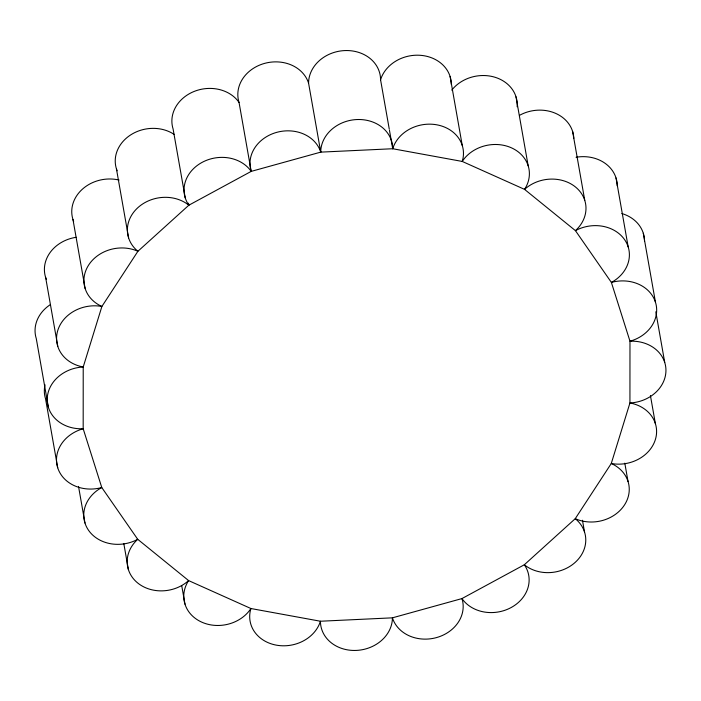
<?xml version="1.0" encoding="UTF-8"?>
<svg xmlns="http://www.w3.org/2000/svg" width="701" height="701" viewBox="0 0 701 701"><rect width="100%" height="100%" fill="white"/><g stroke="black" fill="none" stroke-linecap="round" stroke-linejoin="round"><path stroke-width="1.05" d="M655.453 302.192A36.145 30.748 -10 0 0 611.386 282.433A36.145 30.748 -10 0 0 624.591 239.637A36.145 30.748 -10 0 0 575.433 230.647A36.145 30.748 -10 0 0 575.46 186.974A36.145 30.748 -10 0 0 524.558 189.375A36.145 30.748 -10 0 0 511.415 147.815A36.145 30.748 -10 0 0 462.239 161.44A36.145 30.748 -10 0 0 436.811 124.813A36.145 30.748 -10 0 0 392.718 148.735A36.145 30.748 -10 0 0 356.748 119.547A36.145 30.748 -10 0 0 320.743 152.126A36.145 30.748 -10 0 0 276.676 132.366A36.145 30.748 -10 0 0 251.203 171.386A36.145 30.748 -10 0 0 202.046 162.404A36.145 30.748 -10 0 0 188.841 205.209L137.913 251.273L101.89 306.46L83.217 366.991L83.182 428.749L101.776 487.528L137.729 539.314L188.604 580.586L250.923 608.529L320.436 621.235L392.42 617.835L461.959 598.575L524.322 564.761L575.249 518.687L611.272 463.501L629.936 402.97L629.98 341.212L611.386 282.433L575.433 230.647L524.558 189.375L462.239 161.44L392.718 148.735L320.743 152.126L251.203 171.386L188.841 205.209A36.145 30.748 -10 0 0 137.939 207.601A36.145 30.748 -10 0 0 137.913 251.273A36.145 30.748 -10 0 0 88.747 264.899A36.145 30.748 -10 0 0 101.89 306.46A36.145 30.748 -10 0 0 57.797 330.373A36.145 30.748 -10 0 0 83.217 366.991A36.145 30.748 -10 0 0 47.212 399.57A36.145 30.748 -10 0 0 83.182 428.749A36.145 30.748 -10 0 0 57.71 467.769A36.145 30.748 -10 0 0 101.776 487.528A36.145 30.748 -10 0 0 88.571 530.333A36.145 30.748 -10 0 0 137.729 539.314A36.145 30.748 -10 0 0 137.703 582.987A36.145 30.748 -10 0 0 188.604 580.586A36.145 30.748 -10 0 0 201.748 622.146A36.145 30.748 -10 0 0 250.923 608.529A36.145 30.748 -10 0 0 276.343 645.148A36.145 30.748 -10 0 0 320.436 621.235A36.145 30.748 -10 0 0 356.406 650.414A36.145 30.748 -10 0 0 392.42 617.835A36.145 30.748 -10 0 0 436.486 637.595A36.145 30.748 -10 0 0 461.959 598.575A36.145 30.748 -10 0 0 511.117 607.557A36.145 30.748 -10 0 0 524.322 564.761A36.145 30.748 -10 0 0 575.214 562.36A36.145 30.748 -10 0 0 575.249 518.687A36.145 30.748 -10 0 0 624.416 505.07A36.145 30.748 -10 0 0 611.272 463.501A36.145 30.748 -10 0 0 655.365 439.588A36.145 30.748 -10 0 0 629.936 402.97A36.145 30.748 -10 0 0 665.95 370.4A36.145 30.748 -10 0 0 629.98 341.212A36.145 30.748 -10 0 0 655.453 302.192L643.29 233.231M655.803 311.814L664.732 362.461M616.021 177.949L628.175 246.91M650.432 395.592L655.374 423.606M572.603 131.42L584.765 200.381M624.801 463.151L628.026 481.464M516.006 96.817L528.168 165.778M582.461 520.238L584.555 532.094M450.095 76.488L462.248 145.449M320.743 152.126L308.58 83.165A36.145 30.748 -10 0 1 344.594 50.586A36.145 30.748 -10 0 1 380.564 79.765L389.292 129.264M389.476 130.342L392.718 148.735M308.58 83.165A36.145 30.748 -10 0 0 264.514 63.405A36.145 30.748 -10 0 0 239.041 102.425L251.203 171.386M188.481 203.159L188.841 205.209M185.248 197.927L173.094 128.966A36.145 30.748 -10 0 1 194.107 91.454A36.145 30.748 -10 0 1 239.041 102.425M116.445 168.906L128.607 237.876M181.761 585.87L184.994 604.183M72.974 219.536L85.128 288.497M123.832 543.722L128.397 569.58M45.626 277.394L57.789 346.355M78.521 486.415L84.979 523.051M48.43 407.5L36.268 338.539A36.145 30.748 -10 0 1 50.419 304.584M57.71 467.769L45.547 398.808A36.145 30.748 -10 0 1 45.022 384.805M117.128 170.799A36.145 30.748 -10 0 1 130.763 134.846A36.145 30.748 -10 0 1 174.067 134.338M73.649 221.428A36.145 30.748 -10 0 1 82.21 189.349A36.145 30.748 -10 0 1 119.074 180.052M380.564 79.765A36.145 30.748 -10 0 1 420.039 55.283A36.145 30.748 -10 0 1 451.313 84.427M451.768 90.131A36.145 30.748 -10 0 1 493.189 76.751A36.145 30.748 -10 0 1 517.154 106.762M519.853 115.157A36.145 30.748 -10 0 1 573.804 138.351M576.047 157.269A36.145 30.748 -10 0 1 617.239 185.879M621.822 213.533A36.145 30.748 -10 0 1 644.517 241.162M46.301 279.287A36.145 30.748 -10 0 1 76.243 237.288"/></g></svg>
